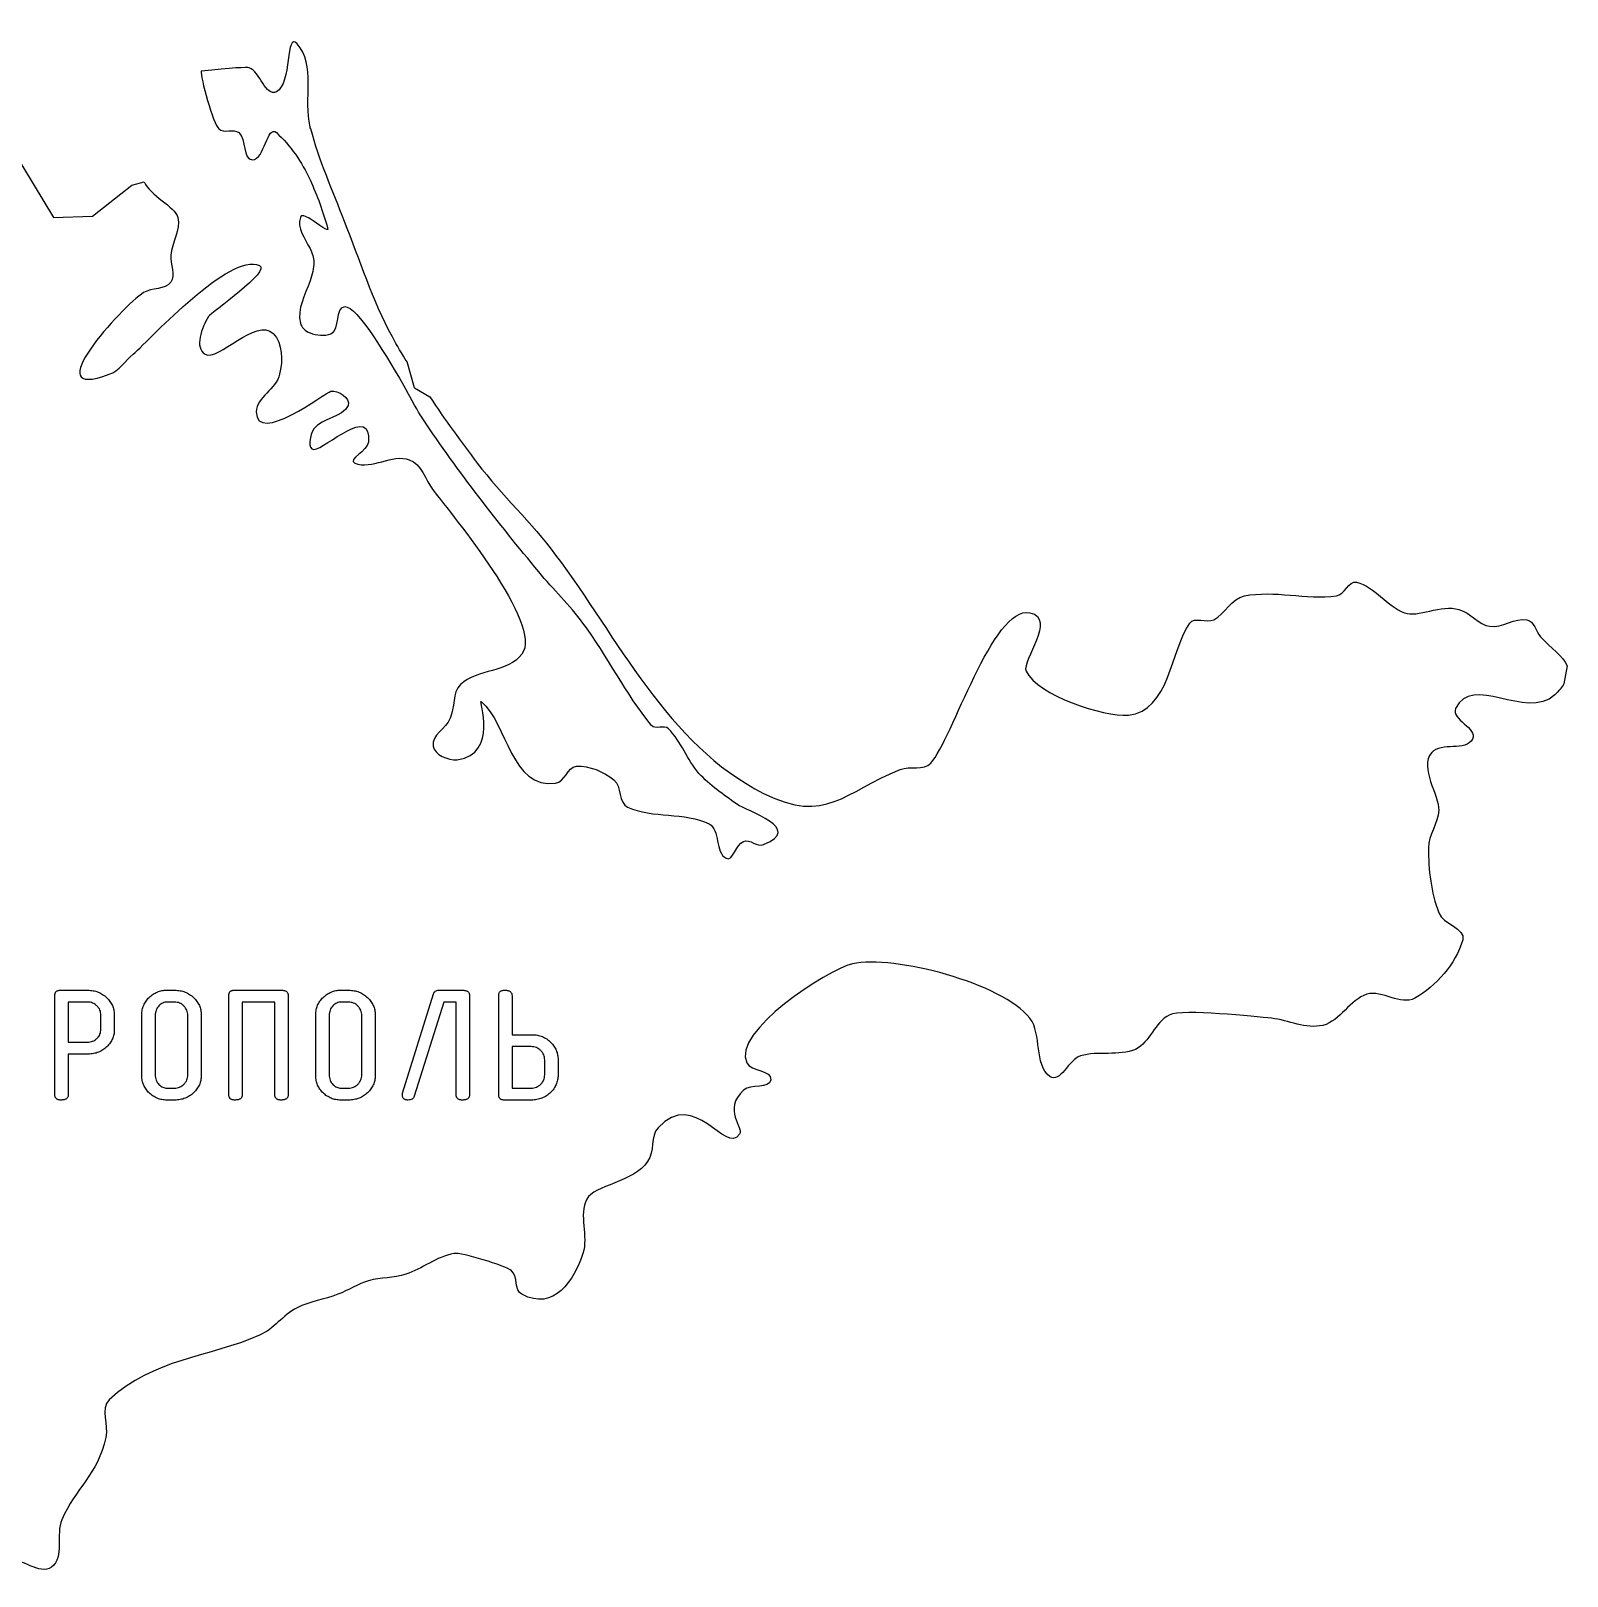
# Model space of a CAD drawing. Header units: millimetres. Extents: x 6892 to 7033, y -86 to 2.
# Drawn here: x 6955.7 to 7032.7, y -78.2 to -0.8 of the extents above; entities that cross this region are included whole.
import ezdxf

# ---------------------------------------------------------------- set-up
doc = ezdxf.new("R2010")
doc.units = ezdxf.units.MM

msp = doc.modelspace()

# ---------------------------------------------------------------- linework, layer by layer
at = {"color": 7, "linetype": 'Continuous', "lineweight": 25}
for p, q in [((6954.302, -5.877), (6956.866, -10.128)), ((6958.813, -10.063), (6960.791, -8.506)), ((6960.791, -8.506), (6961.409, -8.343)), ((6956.866, -10.128), (6958.813, -10.063)), ((6974.939, -18.66), (6974.582, -17.362)), ((6974.939, -18.66), (6975.717, -19.116)), ((7032.663, -32.582), (7032.499, -33.488)), ((6956.937, -54.061), (6956.937, -49.093)), ((6957.208, -48.827), (6958.581, -48.827)), ((6958.57, -49.422), (6957.606, -49.422)), ((6957.606, -49.422), (6957.606, -51.428)), ((6962.543, -48.827), (6962.936, -48.827)), ((6962.926, -49.422), (6962.555, -49.422)), ((6965.648, -54.061), (6965.648, -49.093)), ((6965.919, -48.827), (6968.276, -48.827)), ((6967.952, -49.422), (6966.317, -49.422)), ((6966.317, -49.422), (6966.317, -54.064)), ((6967.952, -54.064), (6967.952, -49.422)), ((6968.621, -49.093), (6968.621, -54.061)), ((6971.254, -48.827), (6971.647, -48.827)), ((6971.636, -49.422), (6971.266, -49.422)), ((6974.352, -53.98), (6975.894, -49.014)), ((6976.419, -49.422), (6974.935, -54.14)), ((6976.151, -48.827), (6977.332, -48.827)), ((6977.035, -49.422), (6976.419, -49.422)), ((6977.035, -54.064), (6977.035, -49.422)), ((6977.704, -49.093), (6977.704, -54.061)), ((6979.16, -54.061), (6979.16, -49.093)), ((6979.829, -49.087), (6979.829, -51.057)), ((6959.241, -50.788), (6959.241, -50.065)), ((6959.91, -50.043), (6959.91, -50.81)), ((6961.293, -53.106), (6961.293, -50.047)), ((6961.962, -50.09), (6961.962, -53.063)), ((6963.597, -53.063), (6963.597, -50.09)), ((6964.266, -50.047), (6964.266, -53.106)), ((6970.004, -53.106), (6970.004, -50.047)), ((6970.672, -50.09), (6970.672, -53.063)), ((6972.308, -53.063), (6972.308, -50.09)), ((6972.977, -50.047), (6972.977, -53.106)), ((6979.829, -51.057), (6980.83, -51.057)), ((6957.606, -51.428), (6958.57, -51.428)), ((6980.793, -51.651), (6979.829, -51.651)), ((6979.829, -51.651), (6979.829, -53.732)), ((6957.606, -52.023), (6957.606, -54.061)), ((6958.607, -52.023), (6957.606, -52.023)), ((6981.464, -53.062), (6981.464, -52.318)), ((6982.133, -52.299), (6982.133, -53.081)), ((6962.555, -53.732), (6962.926, -53.732)), ((6971.266, -53.732), (6971.636, -53.732)), ((6979.829, -53.732), (6980.793, -53.732)), ((6962.936, -54.327), (6962.543, -54.327)), ((6971.647, -54.327), (6971.254, -54.327)), ((6980.804, -54.327), (6979.431, -54.327))]:
    msp.add_line(p, q, dxfattribs=at)
for points in [[(6969.066, -1.429), (6968.482, -0.782), (6968.808, -3.444), (6968.027, -3.833)], [(6969.715, -5.584), (6969.392, -4.221), (6970.009, -2.469), (6969.066, -1.429)], [(6964.266, -2.794), (6964.199, -3.054), (6964.881, -5.487), (6965.142, -5.681)], [(6966.665, -2.631), (6966.579, -2.588), (6965.779, -2.642), (6964.266, -2.794)], [(6968.027, -3.833), (6967.475, -4.094), (6967.218, -2.826), (6966.665, -2.631)], [(6965.142, -5.681), (6965.4, -5.942), (6965.886, -5.649), (6966.144, -5.877)], [(6966.144, -5.877), (6966.536, -6.202), (6966.34, -7.238), (6966.826, -7.238)], [(6966.826, -7.238), (6967.443, -7.238), (6967.573, -5.455), (6968.027, -5.877)], [(6968.027, -5.877), (6968.742, -6.525), (6969.293, -7.335), (6969.715, -8.245)], [(6969.747, -5.681), (6969.715, -5.649), (6969.715, -5.617), (6969.715, -5.584)], [(6971.434, -10.321), (6970.85, -8.797), (6970.17, -7.272), (6969.747, -5.681)], [(6961.409, -8.343), (6961.701, -9.026), (6962.933, -9.576), (6963.097, -10.128)], [(6969.715, -8.245), (6970.072, -9.025), (6970.366, -9.835), (6970.591, -10.645)], [(6969.715, -10.193), (6969.488, -10.062), (6969.293, -9.964), (6969.229, -10.128)], [(6963.097, -10.128), (6963.225, -10.743), (6962.804, -11.392), (6962.741, -12.011)], [(6969.229, -10.128), (6969.035, -10.645), (6969.455, -11.164), (6969.715, -11.684)], [(6970.591, -10.645), (6970.688, -10.939), (6970.137, -10.452), (6969.715, -10.193)], [(6973.835, -16.097), (6972.828, -14.282), (6972.215, -12.236), (6971.434, -10.321)], [(6960.856, -16.975), (6961.83, -16.097), (6965.692, -11.88), (6967.184, -12.528)], [(6962.741, -12.011), (6962.706, -12.465), (6962.999, -13.015), (6962.741, -13.373)], [(6969.715, -11.684), (6969.812, -11.911), (6969.912, -12.138), (6969.912, -12.366)], [(6969.912, -12.366), (6969.912, -12.658), (6969.812, -12.983), (6969.715, -13.307)], [(6967.184, -12.528), (6967.8, -12.788), (6964.75, -14.898), (6964.621, -15.091)], [(6961.376, -13.891), (6960.307, -14.572), (6955.926, -19.375), (6959.656, -17.979)], [(6962.741, -13.373), (6962.447, -13.763), (6961.798, -13.631), (6961.376, -13.891)], [(6969.715, -13.307), (6969.455, -14.022), (6969.066, -14.702), (6969.229, -15.416)], [(6970.752, -15.947), (6971.24, -15.758), (6970.963, -14.62), (6971.449, -14.593)], [(6971.449, -14.593), (6972.068, -14.53), (6973.583, -17.132), (6974.582, -18.856)], [(6964.621, -15.091), (6964.298, -15.643), (6963.906, -16.649), (6964.459, -16.975)], [(6964.459, -16.975), (6965.107, -17.363), (6967.022, -15.091), (6967.866, -15.935)], [(6969.229, -15.416), (6969.293, -15.643), (6969.455, -15.806), (6969.715, -15.902)], [(6967.866, -15.935), (6968.353, -16.422), (6968.353, -17.299), (6968.19, -17.979)], [(6969.715, -15.902), (6970.037, -16.037), (6970.458, -16.074), (6970.752, -15.947)], [(6974.582, -17.362), (6974.323, -16.974), (6974.063, -16.552), (6973.835, -16.097)], [(6959.656, -17.979), (6960.143, -17.818), (6960.469, -17.299), (6960.856, -16.975)], [(6968.19, -17.979), (6968.028, -18.726), (6967.022, -19.116), (6967.022, -19.861)], [(6967.022, -19.861), (6967.022, -21.549), (6970.494, -18.92), (6970.753, -18.824)], [(6970.753, -18.824), (6971.112, -18.76), (6971.759, -19.18), (6971.628, -19.537)], [(6975.36, -20.219), (6975.231, -20.024), (6974.939, -19.503), (6974.582, -18.856)], [(6975.717, -19.116), (6976.464, -20.251), (6977.275, -21.354), (6978.087, -22.425)], [(6969.912, -21.744), (6970.494, -21.711), (6972.828, -19.441), (6972.636, -21.386)], [(6971.628, -19.537), (6971.337, -20.154), (6970.331, -20.154), (6969.912, -20.706)], [(6969.912, -20.706), (6969.715, -20.996), (6969.553, -21.776), (6969.912, -21.744)], [(6981.169, -27.876), (6979.124, -25.409), (6977.146, -22.878), (6975.36, -20.219)], [(6972.636, -21.386), (6972.603, -21.809), (6971.565, -22.263), (6971.954, -22.425)], [(6971.954, -22.425), (6972.798, -22.782), (6973.835, -21.938), (6974.681, -22.263)], [(6974.681, -22.263), (6975.297, -22.456), (6975.49, -23.268), (6975.88, -23.789)], [(6978.087, -22.425), (6979.32, -24.048), (6980.813, -25.409), (6982.012, -27.031)], [(6975.88, -23.789), (6976.853, -25.052), (6981.396, -30.505), (6980.326, -31.996)], [(6982.012, -27.031), (6985.127, -31.153), (6987.593, -36.539), (6992.428, -38.972)], [(6983.376, -30.439), (6982.728, -29.531), (6981.883, -28.753), (6981.169, -27.876)], [(7021.112, -29.076), (7021.5, -29.043), (7021.727, -28.298), (7022.116, -28.395)], [(7022.116, -28.395), (7023.057, -28.624), (7023.641, -29.596), (7024.518, -29.921)], [(7014.978, -30.277), (7015.529, -29.985), (7015.854, -29.207), (7016.502, -29.076)], [(7016.502, -29.076), (7017.997, -28.784), (7019.585, -29.271), (7021.112, -29.076)], [(7000.799, -37.448), (7001.87, -36.311), (7003.882, -29.562), (7005.765, -29.921)], [(7005.765, -29.921), (7007.127, -30.211), (7005.342, -32.322), (7005.569, -32.84)], [(7013.777, -30.439), (7014.005, -30.116), (7014.589, -30.439), (7014.978, -30.277)], [(7024.518, -29.921), (7025.166, -30.18), (7026.366, -29.5), (7027.245, -29.757)], [(7027.245, -29.757), (7027.827, -29.921), (7028.216, -30.537), (7028.802, -30.602)], [(7028.802, -30.602), (7029.416, -30.7), (7030.034, -30.148), (7030.651, -30.277)], [(6986.814, -35.565), (6985.516, -33.976), (6984.609, -32.094), (6983.376, -30.439)], [(7010.696, -35.046), (7012.739, -34.885), (7012.837, -31.737), (7013.777, -30.439)], [(7030.651, -30.277), (7031.008, -30.342), (7031.106, -30.86), (7031.332, -31.121)], [(7031.332, -31.121), (7031.851, -31.705), (7032.468, -32.094), (7032.663, -32.582)], [(6980.326, -31.996), (6979.643, -32.906), (6978.087, -32.743), (6977.242, -33.522)], [(7005.569, -32.84), (7006.155, -34.073), (7009.43, -35.144), (7010.696, -35.046)], [(7032.045, -34.041), (7030.585, -35.34), (7027.893, -32.938), (7027.081, -34.723)], [(6977.242, -33.522), (6976.823, -33.911), (6976.983, -34.691), (6976.726, -35.21)], [(7032.499, -33.488), (7032.402, -33.651), (7032.241, -33.845), (7032.045, -34.041)], [(6977.081, -37.287), (6979.189, -36.994), (6978.151, -34.268), (6978.282, -34.365)], [(6978.282, -34.365), (6979.611, -35.501), (6979.773, -38.778), (6982.012, -38.455)], [(7027.081, -34.723), (7026.822, -35.241), (7028.216, -35.729), (7027.927, -36.247)], [(6976.726, -35.21), (6976.529, -35.729), (6975.784, -36.051), (6975.88, -36.603)], [(6987.659, -35.729), (6987.464, -35.535), (6986.977, -35.793), (6986.814, -35.565)], [(6989.184, -37.966), (6988.6, -37.287), (6988.307, -36.377), (6987.659, -35.729)], [(7027.927, -36.247), (7027.601, -36.896), (7026.366, -36.377), (7025.881, -36.929)], [(6975.88, -36.603), (6975.943, -37.026), (6976.626, -37.318), (6977.081, -37.287)], [(7025.881, -36.929), (7025.231, -37.674), (7026.27, -39.068), (7026.237, -39.815)], [(6982.012, -38.455), (6982.467, -38.42), (6982.598, -37.643), (6983.05, -37.611)], [(6983.05, -37.611), (6983.702, -37.578), (6984.413, -37.869), (6984.933, -38.291)], [(6992.428, -38.972), (6995.576, -40.531), (6996.42, -38.909), (6999.273, -37.773)], [(6999.273, -37.773), (6999.761, -37.578), (7000.443, -37.837), (7000.799, -37.448)], [(6984.933, -38.291), (6985.322, -38.616), (6985.16, -39.46), (6985.615, -39.655)], [(6991.065, -39.492), (6990.418, -39.037), (6989.735, -38.551), (6989.184, -37.966)], [(6985.615, -39.655), (6986.88, -40.239), (6988.47, -39.881), (6989.702, -40.497)], [(6992.428, -41.536), (6994.473, -40.725), (6991.618, -39.881), (6991.065, -39.492)], [(7026.237, -39.815), (7026.206, -40.466), (7025.718, -41.05), (7025.718, -41.698)], [(6989.702, -40.497), (6990.254, -40.79), (6989.993, -41.927), (6990.546, -42.218)], [(6990.546, -42.218), (6990.902, -42.411), (6991.033, -41.504), (6991.422, -41.373)], [(6991.422, -41.373), (6991.747, -41.244), (6992.103, -41.665), (6992.428, -41.536)], [(7025.718, -41.698), (7025.718, -42.802), (7025.85, -43.938), (7026.237, -44.944)], [(7026.237, -44.944), (7026.433, -45.526), (7027.601, -45.721), (7027.438, -46.305)], [(7027.438, -46.305), (7027.081, -47.54), (7026.107, -48.61), (7025.036, -49.226)], [(7005.765, -50.232), (7004.402, -48.479), (6998.95, -47.053), (6996.874, -47.506)], [(6996.874, -47.506), (6995.64, -47.798), (6990.806, -50.913), (6991.585, -52.471)], [(7022.635, -49.03), (7021.793, -49.291), (7021.306, -50.361), (7020.43, -50.589)], [(7025.036, -49.226), (7024.324, -49.616), (7023.415, -48.803), (7022.635, -49.03)], [(7006.767, -53.153), (7005.959, -52.535), (7006.38, -51.043), (7005.765, -50.232)], [(7012.739, -50.07), (7012.028, -50.427), (7011.766, -51.432), (7011.053, -51.788)], [(7017.867, -50.232), (7017.055, -50.167), (7013.421, -49.745), (7012.739, -50.07)], [(7020.43, -50.589), (7019.585, -50.782), (7018.711, -50.329), (7017.867, -50.232)], [(7011.053, -51.788), (7010.209, -52.147), (7009.171, -51.855), (7008.294, -52.114)], [(6991.585, -52.471), (6991.812, -52.893), (6992.849, -52.829), (6992.785, -53.314)], [(7008.294, -52.114), (7007.711, -52.308), (7007.258, -53.508), (7006.767, -53.153)], [(6992.785, -53.314), (6992.72, -53.802), (6991.779, -53.508), (6991.422, -53.833)], [(6991.227, -56.04), (6990.514, -57.11), (6988.989, -53.703), (6987.14, -55.714)], [(6991.422, -53.833), (6990.351, -54.807), (6991.457, -55.714), (6991.227, -56.04)], [(6987.14, -55.714), (6986.749, -56.138), (6986.977, -56.915), (6986.619, -57.402)], [(6986.619, -57.402), (6985.939, -58.441), (6983.927, -58.603), (6983.57, -59.284)], [(6983.57, -59.284), (6983.148, -60.095), (6983.668, -61.135), (6983.376, -62.011)], [(6976.919, -62.011), (6976.043, -62.173), (6975.329, -62.789), (6974.517, -63.049)], [(6979.806, -62.886), (6979.515, -62.626), (6977.275, -61.944), (6976.919, -62.011)], [(6983.376, -62.011), (6982.953, -63.34), (6981.916, -64.932), (6980.326, -64.055)], [(6972.636, -63.374), (6972.116, -63.535), (6971.628, -63.86), (6971.112, -64.055)], [(6974.517, -63.049), (6973.902, -63.243), (6973.251, -63.211), (6972.636, -63.374)], [(6980.326, -64.055), (6979.936, -63.86), (6980.133, -63.145), (6979.806, -62.886)], [(6971.112, -64.055), (6970.429, -64.315), (6969.682, -64.412), (6969.066, -64.736)], [(6969.066, -64.736), (6968.353, -65.092), (6967.899, -65.807), (6967.184, -66.098)], [(6967.184, -66.098), (6964.654, -67.234), (6961.864, -67.266), (6959.656, -69.344)], [(6959.656, -69.344), (6959.202, -69.797), (6959.624, -70.607), (6959.495, -71.224)], [(6959.495, -71.224), (6959.072, -73.106), (6957.969, -73.756), (6957.287, -75.346)], [(6957.287, -75.346), (6956.962, -76.059), (6957.418, -77.226), (6956.769, -77.715)], [(6956.769, -77.715), (6956.152, -78.169), (6955.278, -77.194), (6954.562, -77.39)]]:
    msp.add_open_spline(points, degree=3, dxfattribs=at)
for points, knots in [([(6956.937, -49.093), (6956.938, -49.072), (6956.94, -49.033), (6956.953, -48.978), (6956.973, -48.93), (6957.003, -48.891), (6957.043, -48.862), (6957.09, -48.841), (6957.147, -48.83), (6957.187, -48.828), (6957.208, -48.827)], [0, 0, 0, 0, 0.144635, 0.27097, 0.388133, 0.496601, 0.607186, 0.72435, 0.852701, 1, 1, 1, 1]), ([(6959.241, -50.065), (6959.239, -50.022), (6959.234, -49.939), (6959.196, -49.818), (6959.131, -49.707), (6959.044, -49.609), (6958.942, -49.525), (6958.826, -49.466), (6958.701, -49.427), (6958.615, -49.423), (6958.57, -49.422)], [0, 0, 0, 0, 0.123513, 0.244037, 0.365281, 0.493931, 0.622995, 0.747549, 0.87098, 1, 1, 1, 1]), ([(6958.581, -48.827), (6958.627, -48.828), (6958.718, -48.83), (6958.852, -48.849), (6958.98, -48.875), (6959.101, -48.917), (6959.218, -48.967), (6959.327, -49.033), (6959.433, -49.106), (6959.529, -49.193), (6959.618, -49.284), (6959.696, -49.382), (6959.762, -49.483), (6959.817, -49.587), (6959.859, -49.696), (6959.888, -49.809), (6959.907, -49.924), (6959.909, -50.003), (6959.91, -50.043)], [0, 0, 0, 0, 0.06971, 0.136447, 0.201795, 0.265484, 0.328896, 0.392107, 0.456206, 0.521181, 0.585627, 0.647991, 0.707557, 0.766488, 0.824369, 0.881947, 0.940727, 1, 1, 1, 1]), ([(6961.293, -50.047), (6961.294, -50.006), (6961.296, -49.924), (6961.314, -49.805), (6961.341, -49.689), (6961.383, -49.579), (6961.434, -49.472), (6961.499, -49.371), (6961.573, -49.274), (6961.658, -49.183), (6961.752, -49.1), (6961.851, -49.026), (6961.955, -48.965), (6962.064, -48.915), (6962.177, -48.875), (6962.295, -48.847), (6962.418, -48.83), (6962.501, -48.828), (6962.543, -48.827)], [0, 0, 0, 0, 0.064022, 0.126233, 0.186537, 0.247047, 0.307461, 0.368979, 0.431621, 0.496318, 0.561091, 0.624327, 0.686753, 0.747991, 0.809425, 0.871472, 0.934784, 1, 1, 1, 1]), ([(6962.555, -49.422), (6962.519, -49.424), (6962.446, -49.428), (6962.339, -49.465), (6962.238, -49.526), (6962.144, -49.607), (6962.062, -49.705), (6962.004, -49.822), (6961.968, -49.952), (6961.964, -50.043), (6961.962, -50.09)], [0, 0, 0, 0, 0.109715, 0.220992, 0.338271, 0.464734, 0.594801, 0.723849, 0.857587, 1, 1, 1, 1]), ([(6963.597, -50.09), (6963.594, -50.046), (6963.59, -49.958), (6963.551, -49.832), (6963.488, -49.717), (6963.401, -49.615), (6963.299, -49.529), (6963.183, -49.466), (6963.057, -49.429), (6962.97, -49.424), (6962.926, -49.422)], [0, 0, 0, 0, 0.127609, 0.249917, 0.372014, 0.500576, 0.628429, 0.751497, 0.87349, 1, 1, 1, 1]), ([(6962.936, -48.827), (6962.983, -48.828), (6963.074, -48.83), (6963.208, -48.848), (6963.336, -48.877), (6963.458, -48.916), (6963.574, -48.969), (6963.685, -49.032), (6963.789, -49.108), (6963.886, -49.194), (6963.974, -49.287), (6964.053, -49.384), (6964.118, -49.486), (6964.172, -49.591), (6964.214, -49.7), (6964.245, -49.812), (6964.262, -49.929), (6964.265, -50.008), (6964.266, -50.047)], [0, 0, 0, 0, 0.069566, 0.13674, 0.202078, 0.265454, 0.32897, 0.391761, 0.456064, 0.520905, 0.585637, 0.647873, 0.707801, 0.766345, 0.824107, 0.882274, 0.940271, 1, 1, 1, 1]), ([(6965.648, -49.093), (6965.649, -49.072), (6965.65, -49.033), (6965.664, -48.978), (6965.684, -48.93), (6965.714, -48.891), (6965.754, -48.862), (6965.801, -48.841), (6965.857, -48.83), (6965.897, -48.828), (6965.919, -48.827)], [0, 0, 0, 0, 0.144635, 0.27097, 0.388133, 0.496601, 0.607186, 0.72435, 0.852701, 1, 1, 1, 1]), ([(6968.276, -48.827), (6968.303, -48.828), (6968.354, -48.83), (6968.425, -48.841), (6968.485, -48.862), (6968.535, -48.89), (6968.575, -48.929), (6968.601, -48.977), (6968.618, -49.032), (6968.62, -49.072), (6968.621, -49.093)], [0, 0, 0, 0, 0.163967, 0.306216, 0.432693, 0.546996, 0.652828, 0.760731, 0.873177, 1, 1, 1, 1]), ([(6970.004, -50.047), (6970.005, -50.006), (6970.007, -49.924), (6970.025, -49.805), (6970.052, -49.689), (6970.094, -49.579), (6970.144, -49.472), (6970.209, -49.371), (6970.284, -49.274), (6970.369, -49.183), (6970.463, -49.1), (6970.562, -49.026), (6970.666, -48.965), (6970.775, -48.915), (6970.888, -48.875), (6971.006, -48.847), (6971.129, -48.83), (6971.212, -48.828), (6971.254, -48.827)], [0, 0, 0, 0, 0.064022, 0.126233, 0.186537, 0.247047, 0.307461, 0.368979, 0.431621, 0.496318, 0.561091, 0.624327, 0.686753, 0.747991, 0.809425, 0.871472, 0.934784, 1, 1, 1, 1]), ([(6971.266, -49.422), (6971.23, -49.424), (6971.157, -49.428), (6971.05, -49.465), (6970.949, -49.526), (6970.855, -49.607), (6970.773, -49.705), (6970.714, -49.822), (6970.679, -49.952), (6970.675, -50.043), (6970.672, -50.09)], [0, 0, 0, 0, 0.109715, 0.220992, 0.338271, 0.464734, 0.594801, 0.723849, 0.857587, 1, 1, 1, 1]), ([(6972.308, -50.09), (6972.305, -50.046), (6972.301, -49.958), (6972.262, -49.832), (6972.199, -49.717), (6972.112, -49.615), (6972.01, -49.529), (6971.894, -49.466), (6971.768, -49.429), (6971.681, -49.424), (6971.636, -49.422)], [0, 0, 0, 0, 0.127609, 0.249917, 0.372014, 0.500576, 0.628429, 0.751497, 0.87349, 1, 1, 1, 1]), ([(6971.647, -48.827), (6971.693, -48.828), (6971.785, -48.83), (6971.919, -48.848), (6972.047, -48.877), (6972.169, -48.916), (6972.285, -48.969), (6972.396, -49.032), (6972.5, -49.108), (6972.597, -49.194), (6972.685, -49.287), (6972.764, -49.384), (6972.829, -49.486), (6972.883, -49.591), (6972.925, -49.7), (6972.955, -49.812), (6972.973, -49.929), (6972.975, -50.008), (6972.977, -50.047)], [0, 0, 0, 0, 0.069566, 0.13674, 0.202078, 0.265454, 0.32897, 0.391761, 0.456064, 0.520905, 0.585637, 0.647873, 0.707801, 0.766345, 0.824107, 0.882274, 0.940271, 1, 1, 1, 1]), ([(6975.894, -49.014), (6975.905, -48.986), (6975.926, -48.932), (6975.985, -48.869), (6976.063, -48.832), (6976.121, -48.829), (6976.151, -48.827)], [0, 0, 0, 0, 0.262469, 0.499999, 0.736656, 1, 1, 1, 1]), ([(6977.332, -48.827), (6977.361, -48.828), (6977.415, -48.83), (6977.492, -48.84), (6977.557, -48.861), (6977.611, -48.89), (6977.653, -48.928), (6977.682, -48.976), (6977.701, -49.032), (6977.703, -49.072), (6977.704, -49.093)], [0, 0, 0, 0, 0.167863, 0.314847, 0.444187, 0.55924, 0.665232, 0.770656, 0.878794, 1, 1, 1, 1]), ([(6979.16, -49.093), (6979.161, -49.072), (6979.162, -49.032), (6979.177, -48.977), (6979.2, -48.93), (6979.234, -48.891), (6979.277, -48.862), (6979.329, -48.841), (6979.391, -48.83), (6979.434, -48.828), (6979.458, -48.827)], [0, 0, 0, 0, 0.137647, 0.258494, 0.372178, 0.480267, 0.591683, 0.71253, 0.847139, 1, 1, 1, 1]), ([(6979.458, -48.827), (6979.487, -48.827), (6979.541, -48.828), (6979.617, -48.841), (6979.683, -48.86), (6979.736, -48.889), (6979.779, -48.926), (6979.808, -48.973), (6979.827, -49.027), (6979.828, -49.066), (6979.829, -49.087)], [0, 0, 0, 0, 0.169138, 0.31769, 0.447411, 0.563411, 0.668766, 0.773154, 0.880041, 1, 1, 1, 1]), ([(6958.57, -51.428), (6958.615, -51.426), (6958.702, -51.422), (6958.827, -51.384), (6958.942, -51.325), (6959.045, -51.243), (6959.132, -51.146), (6959.195, -51.035), (6959.234, -50.915), (6959.239, -50.831), (6959.241, -50.788)], [0, 0, 0, 0, 0.129236, 0.253957, 0.377197, 0.506654, 0.634671, 0.755554, 0.87628, 1, 1, 1, 1]), ([(6959.91, -50.81), (6959.909, -50.85), (6959.907, -50.928), (6959.889, -51.044), (6959.86, -51.156), (6959.819, -51.265), (6959.767, -51.369), (6959.702, -51.47), (6959.627, -51.568), (6959.539, -51.659), (6959.446, -51.746), (6959.343, -51.818), (6959.235, -51.882), (6959.121, -51.933), (6959.001, -51.975), (6958.875, -52.001), (6958.743, -52.02), (6958.653, -52.022), (6958.607, -52.023)], [0, 0, 0, 0, 0.0599417, 0.1187138, 0.1769412, 0.2352662, 0.2943278, 0.3542465, 0.4165886, 0.4809537, 0.5457854, 0.60931, 0.671925, 0.7349787, 0.7988306, 0.8637685, 0.9306767, 1, 1, 1, 1]), ([(6980.83, -51.057), (6980.876, -51.058), (6980.966, -51.06), (6981.098, -51.077), (6981.224, -51.108), (6981.344, -51.148), (6981.458, -51.202), (6981.566, -51.267), (6981.668, -51.343), (6981.763, -51.432), (6981.849, -51.527), (6981.926, -51.626), (6981.989, -51.729), (6982.042, -51.836), (6982.083, -51.947), (6982.112, -52.061), (6982.13, -52.179), (6982.132, -52.259), (6982.133, -52.299)], [0, 0, 0, 0, 0.0685531, 0.134718, 0.1991963, 0.2623387, 0.3251763, 0.3873916, 0.4512398, 0.5161347, 0.581066, 0.6431756, 0.7039028, 0.762828, 0.8215928, 0.8802975, 0.9395647, 1, 1, 1, 1]), ([(6981.464, -52.318), (6981.462, -52.274), (6981.457, -52.187), (6981.419, -52.062), (6981.355, -51.947), (6981.269, -51.846), (6981.166, -51.76), (6981.051, -51.696), (6980.925, -51.659), (6980.837, -51.654), (6980.793, -51.651)], [0, 0, 0, 0, 0.125742, 0.248373, 0.369823, 0.498725, 0.626916, 0.75084, 0.873156, 1, 1, 1, 1]), ([(6962.543, -54.327), (6962.501, -54.326), (6962.418, -54.323), (6962.295, -54.307), (6962.177, -54.279), (6962.063, -54.239), (6961.954, -54.189), (6961.851, -54.127), (6961.752, -54.055), (6961.658, -53.972), (6961.573, -53.881), (6961.499, -53.784), (6961.434, -53.683), (6961.383, -53.576), (6961.341, -53.466), (6961.314, -53.35), (6961.296, -53.23), (6961.294, -53.148), (6961.293, -53.106)], [0, 0, 0, 0, 0.065197, 0.12849, 0.1911, 0.252516, 0.313737, 0.37563, 0.438493, 0.503248, 0.567925, 0.630549, 0.692049, 0.752445, 0.812938, 0.873804, 0.935997, 1, 1, 1, 1]), ([(6961.962, -53.063), (6961.964, -53.111), (6961.967, -53.202), (6962.004, -53.332), (6962.062, -53.449), (6962.144, -53.548), (6962.238, -53.629), (6962.339, -53.688), (6962.445, -53.726), (6962.518, -53.73), (6962.555, -53.732)], [0, 0, 0, 0, 0.143504, 0.276039, 0.406062, 0.536058, 0.662452, 0.779074, 0.889179, 1, 1, 1, 1]), ([(6962.926, -53.732), (6962.97, -53.73), (6963.058, -53.725), (6963.184, -53.688), (6963.299, -53.625), (6963.403, -53.54), (6963.488, -53.437), (6963.552, -53.323), (6963.589, -53.196), (6963.594, -53.108), (6963.597, -53.063)], [0, 0, 0, 0, 0.127498, 0.249385, 0.372345, 0.499384, 0.627126, 0.750615, 0.872502, 1, 1, 1, 1]), ([(6964.266, -53.106), (6964.265, -53.146), (6964.262, -53.225), (6964.245, -53.342), (6964.214, -53.455), (6964.172, -53.564), (6964.118, -53.669), (6964.053, -53.77), (6963.976, -53.869), (6963.887, -53.961), (6963.79, -54.048), (6963.685, -54.121), (6963.576, -54.187), (6963.459, -54.237), (6963.337, -54.279), (6963.208, -54.305), (6963.074, -54.324), (6962.983, -54.326), (6962.936, -54.327)], [0, 0, 0, 0, 0.059698, 0.118238, 0.175816, 0.234088, 0.292601, 0.352499, 0.414343, 0.479041, 0.543849, 0.607782, 0.67083, 0.734078, 0.798152, 0.863331, 0.93047, 1, 1, 1, 1]), ([(6971.254, -54.327), (6971.212, -54.326), (6971.129, -54.323), (6971.006, -54.307), (6970.887, -54.279), (6970.774, -54.239), (6970.665, -54.189), (6970.562, -54.127), (6970.462, -54.055), (6970.369, -53.972), (6970.284, -53.881), (6970.209, -53.784), (6970.144, -53.683), (6970.094, -53.576), (6970.052, -53.466), (6970.025, -53.35), (6970.007, -53.23), (6970.005, -53.148), (6970.004, -53.106)], [0, 0, 0, 0, 0.065197, 0.12849, 0.1911, 0.252516, 0.313737, 0.37563, 0.438493, 0.503248, 0.567925, 0.630549, 0.692049, 0.752445, 0.812938, 0.873804, 0.935997, 1, 1, 1, 1]), ([(6970.672, -53.063), (6970.674, -53.111), (6970.678, -53.202), (6970.715, -53.332), (6970.773, -53.449), (6970.855, -53.548), (6970.949, -53.629), (6971.05, -53.688), (6971.156, -53.726), (6971.229, -53.73), (6971.266, -53.732)], [0, 0, 0, 0, 0.143504, 0.276039, 0.406062, 0.536058, 0.662452, 0.779074, 0.889179, 1, 1, 1, 1]), ([(6971.636, -53.732), (6971.681, -53.73), (6971.769, -53.725), (6971.895, -53.688), (6972.01, -53.625), (6972.113, -53.54), (6972.199, -53.437), (6972.263, -53.323), (6972.3, -53.196), (6972.305, -53.108), (6972.308, -53.063)], [0, 0, 0, 0, 0.127498, 0.249385, 0.372345, 0.499384, 0.627126, 0.750615, 0.872502, 1, 1, 1, 1]), ([(6972.977, -53.106), (6972.975, -53.146), (6972.973, -53.225), (6972.956, -53.342), (6972.925, -53.455), (6972.883, -53.564), (6972.829, -53.669), (6972.764, -53.77), (6972.687, -53.869), (6972.598, -53.961), (6972.501, -54.048), (6972.396, -54.121), (6972.287, -54.187), (6972.169, -54.237), (6972.047, -54.279), (6971.919, -54.305), (6971.785, -54.324), (6971.693, -54.326), (6971.647, -54.327)], [0, 0, 0, 0, 0.059698, 0.118238, 0.175816, 0.234088, 0.292601, 0.352499, 0.414343, 0.479041, 0.543849, 0.607782, 0.67083, 0.734078, 0.798152, 0.863331, 0.93047, 1, 1, 1, 1]), ([(6980.793, -53.732), (6980.838, -53.73), (6980.925, -53.725), (6981.052, -53.688), (6981.167, -53.625), (6981.27, -53.539), (6981.355, -53.436), (6981.42, -53.321), (6981.457, -53.195), (6981.462, -53.107), (6981.464, -53.062)], [0, 0, 0, 0, 0.1274087, 0.2492094, 0.3720839, 0.4997358, 0.6273876, 0.7507906, 0.8725913, 1, 1, 1, 1]), ([(6982.133, -53.081), (6982.132, -53.122), (6982.13, -53.202), (6982.112, -53.321), (6982.081, -53.437), (6982.041, -53.549), (6981.987, -53.656), (6981.922, -53.76), (6981.843, -53.86), (6981.756, -53.955), (6981.659, -54.041), (6981.556, -54.119), (6981.445, -54.182), (6981.328, -54.235), (6981.206, -54.277), (6981.077, -54.306), (6980.942, -54.324), (6980.85, -54.326), (6980.804, -54.327)], [0, 0, 0, 0, 0.060227, 0.119296, 0.17794, 0.236484, 0.295417, 0.355663, 0.418124, 0.482181, 0.5467, 0.610183, 0.673076, 0.735382, 0.798979, 0.864168, 0.930615, 1, 1, 1, 1]), ([(6957.235, -54.327), (6957.211, -54.326), (6957.168, -54.324), (6957.106, -54.313), (6957.054, -54.292), (6957.011, -54.263), (6956.977, -54.224), (6956.954, -54.177), (6956.939, -54.121), (6956.938, -54.082), (6956.937, -54.061)], [0, 0, 0, 0, 0.152861, 0.28747, 0.408317, 0.519733, 0.627822, 0.741506, 0.862353, 1, 1, 1, 1]), ([(6957.606, -54.061), (6957.605, -54.082), (6957.604, -54.122), (6957.585, -54.178), (6957.556, -54.225), (6957.513, -54.264), (6957.46, -54.293), (6957.395, -54.313), (6957.318, -54.324), (6957.264, -54.326), (6957.235, -54.327)], [0, 0, 0, 0, 0.121206, 0.229344, 0.334768, 0.44076, 0.555813, 0.685153, 0.832137, 1, 1, 1, 1]), ([(6965.945, -54.327), (6965.922, -54.326), (6965.878, -54.324), (6965.817, -54.313), (6965.765, -54.292), (6965.721, -54.263), (6965.688, -54.224), (6965.665, -54.177), (6965.65, -54.121), (6965.649, -54.082), (6965.648, -54.061)], [0, 0, 0, 0, 0.152861, 0.28747, 0.408317, 0.519733, 0.627822, 0.741506, 0.862353, 1, 1, 1, 1]), ([(6966.317, -54.064), (6966.316, -54.085), (6966.314, -54.125), (6966.296, -54.18), (6966.267, -54.227), (6966.224, -54.263), (6966.17, -54.293), (6966.105, -54.313), (6966.029, -54.324), (6965.975, -54.326), (6965.945, -54.327)], [0, 0, 0, 0, 0.119652, 0.228399, 0.332519, 0.437605, 0.553308, 0.683377, 0.83119, 1, 1, 1, 1]), ([(6968.249, -54.327), (6968.226, -54.326), (6968.182, -54.324), (6968.121, -54.313), (6968.069, -54.292), (6968.026, -54.263), (6967.992, -54.225), (6967.969, -54.179), (6967.954, -54.124), (6967.953, -54.085), (6967.952, -54.064)], [0, 0, 0, 0, 0.153893, 0.28941, 0.411072, 0.52324, 0.630146, 0.742314, 0.863977, 1, 1, 1, 1]), ([(6968.621, -54.061), (6968.62, -54.082), (6968.618, -54.122), (6968.6, -54.178), (6968.571, -54.225), (6968.528, -54.264), (6968.474, -54.293), (6968.41, -54.313), (6968.333, -54.324), (6968.279, -54.326), (6968.249, -54.327)], [0, 0, 0, 0, 0.121206, 0.229344, 0.334768, 0.44076, 0.555813, 0.685153, 0.832137, 1, 1, 1, 1]), ([(6974.338, -54.066), (6974.339, -54.051), (6974.342, -54.022), (6974.349, -53.994), (6974.352, -53.98)], [0, 0, 0, 0, 0.495741, 1, 1, 1, 1]), ([(6974.617, -54.327), (6974.595, -54.326), (6974.554, -54.324), (6974.496, -54.313), (6974.448, -54.292), (6974.406, -54.264), (6974.376, -54.225), (6974.353, -54.179), (6974.341, -54.125), (6974.339, -54.086), (6974.338, -54.066)], [0, 0, 0, 0, 0.149064, 0.281844, 0.400732, 0.511229, 0.620701, 0.735884, 0.85888, 1, 1, 1, 1]), ([(6974.935, -54.14), (6974.923, -54.168), (6974.9, -54.225), (6974.826, -54.287), (6974.728, -54.322), (6974.656, -54.325), (6974.617, -54.327)], [0, 0, 0, 0, 0.230196, 0.45606, 0.703188, 1, 1, 1, 1]), ([(6977.332, -54.327), (6977.309, -54.326), (6977.265, -54.324), (6977.203, -54.313), (6977.151, -54.292), (6977.108, -54.263), (6977.074, -54.225), (6977.051, -54.179), (6977.037, -54.124), (6977.035, -54.085), (6977.035, -54.064)], [0, 0, 0, 0, 0.153893, 0.28941, 0.411072, 0.52324, 0.630146, 0.742314, 0.863977, 1, 1, 1, 1]), ([(6977.704, -54.061), (6977.703, -54.082), (6977.701, -54.122), (6977.682, -54.178), (6977.653, -54.225), (6977.611, -54.264), (6977.557, -54.293), (6977.492, -54.313), (6977.415, -54.324), (6977.361, -54.326), (6977.332, -54.327)], [0, 0, 0, 0, 0.121206, 0.229344, 0.334768, 0.44076, 0.555813, 0.685153, 0.832137, 1, 1, 1, 1]), ([(6979.431, -54.327), (6979.41, -54.326), (6979.37, -54.324), (6979.313, -54.313), (6979.266, -54.292), (6979.226, -54.263), (6979.196, -54.223), (6979.176, -54.176), (6979.163, -54.121), (6979.161, -54.082), (6979.16, -54.061)], [0, 0, 0, 0, 0.147299, 0.27565, 0.392814, 0.503399, 0.611867, 0.72903, 0.855365, 1, 1, 1, 1])]:
    msp.add_open_spline(points, degree=3, knots=knots, dxfattribs=at)

doc.saveas('drawing.dxf')
